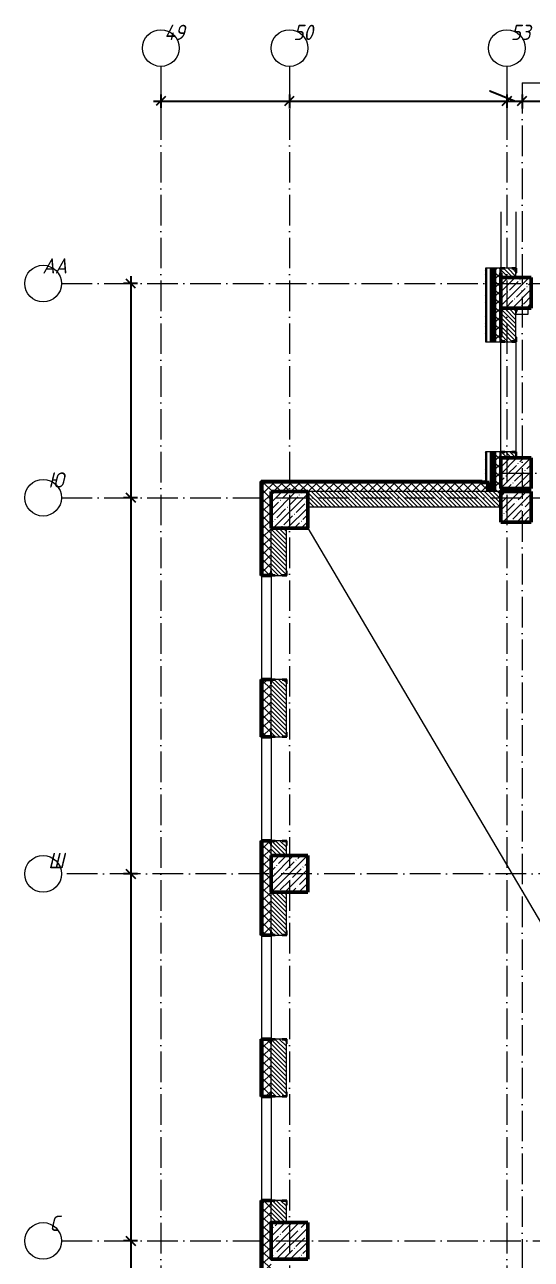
# Model space of a CAD drawing. Header units: millimetres. Extents: x -401725 to 250493, y 305116 to 802890.
# Drawn here: x 211412 to 219685, y 342567 to 362749 of the extents above; entities that cross this region are included whole.
import ezdxf

# ---------------------------------------------------------------- set-up
doc = ezdxf.new("R2010")
doc.units = ezdxf.units.MM
doc.linetypes.add('50_200_ШТРИХ_1Т_ш5_п1_п1_', pattern=[700, 500, -100, 0, -100])
for name, color, linetype, lineweight in [('A-____-____-DIMS', 7, 'Continuous', 9), ('A-DETL-____-OTLN-4', 7, 'Continuous', 18), ('A-GENM-____-MCUT', 7, 'Continuous', 25), ('A-GENM-____-OTLN', 7, 'Continuous', 9), ('A-GENM-____-OTLN-1', 7, 'Continuous', 25), ('A-WALL-____-MCUT-2', 7, 'Continuous', 50), ('A-WALL-____-MCUT-3', 7, 'Continuous', 9), ('A-WALL-____-OTLN', 7, 'Continuous', 9), ('A-WALL-____-PATT-1', 7, 'Continuous', 9), ('A-WALL-FNSH-MCUT-1', 7, 'Continuous', 9), ('S-COLS-____-MCUT', 7, 'Continuous', 50), ('S-COLS-____-OTLN', 7, 'Continuous', 9), ('S-GRID-____-IDEN', 7, 'Continuous', 9), ('S-GRID-____-OTLN', 7, 'Continuous', 9), ('S-GRID-____-OTLN-1', 7, '50_200_ШТРИХ_1Т_ш5_п1_п1_', 9)]:
    doc.layers.add(name, color=color, linetype=linetype, lineweight=lineweight)
doc.styles.add('ISOCPEUR_I', font='isocpeui.ttf', dxfattribs={"width": 0.9, "height": 2.5})
doc.dimstyles.new('ISO-2_5_0_9К_БОЛЬШОЙ_ОСИ', dxfattribs={"dimscale": 304.8, "dimtxt": 248.995294, "dimasz": 0.492126, "dimexe": 0.393701, "dimexo": 0, "dimgap": 0, "dimtad": 1, "dimdec": 0, "dimzin": 0, "dimdsep": 46, "dimtxsty": 'ISOCPEUR_I', "dimblk1": 'OBLIQUE', "dimblk2": 'OBLIQUE', "dimsah": 1, "dimcen": 0.09, "dimdle": 0.393701, "dimazin": 0, "dimtfac": 1, "dimtdec": 4, "dimtix": 1, "dimtmove": 0, "dimatfit": 3, "dimfxl": 1, "dimtvp": 1, "dimtolj": 1, "dimtzin": 0, "dimarcsym": 2})
doc.dimstyles.new('ISO-2_5_0_9К_БОЛЬШОЙ_ОСИ_1', dxfattribs={"dimscale": 304.8, "dimtxt": 248.995294, "dimasz": 0.492126, "dimexe": 0.393701, "dimexo": 0, "dimgap": 0, "dimtad": 1, "dimdec": 0, "dimzin": 0, "dimdsep": 46, "dimtxsty": 'ISOCPEUR_I', "dimblk1": 'OBLIQUE', "dimblk2": 'OBLIQUE', "dimsah": 1, "dimcen": 0.09, "dimdle": 0.393701, "dimazin": 0, "dimtfac": 1, "dimtdec": 4, "dimtix": 1, "dimtmove": 1, "dimatfit": 3, "dimfxl": 1, "dimtvp": 1, "dimtolj": 1, "dimtzin": 0, "dimarcsym": 2})
pattern_1 = [(45, (144685.44, 312186.37), (-70.71068, 70.71068), []), (135, (144685.44, 312186.37), (-70.71068, -70.71068), [])]
pattern_2 = [(135, (144685.44, 312186.367), (-35.35534, -35.35534), [])]

# ---------------------------------------------------------------- blocks, each defined once
blk = doc.blocks.new('BSC_Колонна _Прямоугольная - 600х600-25984397-АР1_План отверстий 3 этажа в осях 1-64_А-ГГ')
at = {"layer": 'S-COLS-____-OTLN'}
h = blk.add_hatch(dxfattribs=at)
h.set_pattern_fill('FP_47', color=256, style=0, pattern_type=2)
h.set_pattern_definition([(45, (-71050, -42631.04), (-114.04925, 114.04925), []), (45, (-70935.95, -42631.04), (-114.04925, 114.04925), [201.613, -40.323, 3.353, -36.97])])
h.paths.add_polyline_path([(-300, -300), (300, -300), (300, 300), (-300, 300)], flags=0)
at = {"layer": 'S-COLS-____-MCUT'}
for p, q in [((300, 300), (-300, 300)), ((-300, 300), (-300, -300)), ((300, -300), (300, 300)), ((-300, -300), (300, -300))]:
    blk.add_line(p, q, dxfattribs=at)
blk = doc.blocks.new('BSC_Колонна _Прямоугольная - 600х600-V14-АР1_План отверстий 3 этажа в осях 1-64_А-ГГ')
at = {"layer": 'S-COLS-____-OTLN'}
h = blk.add_hatch(dxfattribs=at)
h.set_pattern_fill('FP_50', color=256, style=0, pattern_type=2)
h.set_pattern_definition([(315, (-36681.04, 71050), (114.04925, 114.04925), []), (315, (-36681.04, 70935.95), (114.04925, 114.04925), [201.613, -40.323, 3.353, -36.97])])
h.paths.add_polyline_path([(-300, 300), (-300, -300), (300, -300), (300, 300)], flags=0)
at = {"layer": 'S-COLS-____-MCUT'}
for p, q in [((300, 300), (-300, 300)), ((-300, 300), (-300, -300)), ((300, -300), (300, 300)), ((-300, -300), (300, -300))]:
    blk.add_line(p, q, dxfattribs=at)
blk = doc.blocks.new('BSC_Колонна _Прямоугольная - 600х600-V15-АР1_План отверстий 3 этажа в осях 1-64_А-ГГ')
at = {"layer": 'S-COLS-____-OTLN'}
h = blk.add_hatch(dxfattribs=at)
h.set_pattern_fill('FP_51', color=256, style=0, pattern_type=2)
h.set_pattern_definition([(45, (-71050, -30681.04), (-114.04925, 114.04925), []), (45, (-70935.95, -30681.04), (-114.04925, 114.04925), [201.613, -40.323, 3.353, -36.97])])
h.paths.add_polyline_path([(-300, -300), (300, -300), (300, 300), (-300, 300)], flags=0)
at = {"layer": 'S-COLS-____-MCUT'}
for p, q in [((300, 300), (-300, 300)), ((-300, 300), (-300, -300)), ((300, -300), (300, 300)), ((-300, -300), (300, -300))]:
    blk.add_line(p, q, dxfattribs=at)
blk = doc.blocks.new('BSC_Колонна _Прямоугольная - 500х500-V87-АР1_План отверстий 3 этажа в осях 1-64_А-ГГ')
at = {"layer": 'S-COLS-____-OTLN'}
h = blk.add_hatch(dxfattribs=at)
h.set_pattern_fill('FP_124', color=256, style=0, pattern_type=2)
h.set_pattern_definition([(45, (-74750, -43231.04), (-114.04925, 114.04925), []), (45, (-74635.95, -43231.04), (-114.04925, 114.04925), [201.613, -40.323, 3.353, -36.97])])
h.paths.add_polyline_path([(-250, -250), (250, -250), (250, 250), (-250, 250)], flags=0)
at = {"layer": 'S-COLS-____-MCUT'}
for p, q in [((250, 250), (-250, 250)), ((-250, 250), (-250, -250)), ((250, -250), (250, 250)), ((-250, -250), (250, -250))]:
    blk.add_line(p, q, dxfattribs=at)
blk = doc.blocks.new('BSC_Колонна _Прямоугольная - 500х500-V137-АР1_План отверстий 3 этажа в осях 1-64_А-ГГ')
at = {"layer": 'S-COLS-____-OTLN'}
h = blk.add_hatch(dxfattribs=at)
h.set_pattern_fill('FP_160', color=256, style=0, pattern_type=2)
h.set_pattern_definition([(315, (-46181.04, 74750), (114.04925, 114.04925), []), (315, (-46181.04, 74635.95), (114.04925, 114.04925), [201.613, -40.323, 3.353, -36.97])])
h.paths.add_polyline_path([(-250, -250), (250, -250), (250, 250), (-250, 250)], flags=0)
at = {"layer": 'S-COLS-____-MCUT'}
for p, q in [((250, 250), (-250, 250)), ((-250, 250), (-250, -250)), ((250, -250), (250, 250)), ((-250, -250), (250, -250))]:
    blk.add_line(p, q, dxfattribs=at)
blk = doc.blocks.new('BSC_Колонна _Прямоугольная - 500х500-V143-АР1_План отверстий 3 этажа в осях 1-64_А-ГГ')
at = {"layer": 'S-COLS-____-OTLN'}
h = blk.add_hatch(dxfattribs=at)
h.set_pattern_fill('FP_166', color=256, style=0, pattern_type=2)
h.set_pattern_definition([(45, (-74750, -42681.04), (-114.04925, 114.04925), []), (45, (-74635.95, -42681.04), (-114.04925, 114.04925), [201.613, -40.323, 3.353, -36.97])])
h.paths.add_polyline_path([(-250, -250), (250, -250), (250, 250), (-250, 250)], flags=0)
at = {"layer": 'S-COLS-____-MCUT'}
for p, q in [((250, 250), (-250, 250)), ((-250, 250), (-250, -250)), ((250, -250), (250, 250)), ((-250, -250), (250, -250))]:
    blk.add_line(p, q, dxfattribs=at)
blk = doc.blocks.new('Фахверк_СКБ_Уголок - 250_2700_1-27501432-АР1_План отверстий 3 этажа в осях 1-64_А-ГГ')
at = {"layer": 'A-GENM-____-MCUT'}
for p, q in [((200, 181), (125, 181)), ((125, 181), (125, 106)), ((125, 106), (131, 106)), ((131, 106), (131, 175)), ((131, 175), (200, 175)), ((200, 175), (200, 181)), ((131, -6), (125, -6)), ((125, -6), (125, -81)), ((125, -81), (200, -81)), ((131, -75), (131, -6)), ((200, -75), (131, -75)), ((200, -81), (200, -75))]:
    blk.add_line(p, q, dxfattribs=at)
blk = doc.blocks.new('Фахверк_СКБ_Уголок - 250_2700-27497298-АР1_План отверстий 3 этажа в осях 1-64_А-ГГ')
at = {"layer": 'A-GENM-____-MCUT'}
for p, q in [((200, 181), (125, 181)), ((125, 181), (125, 106)), ((125, 106), (131, 106)), ((131, 106), (131, 175)), ((131, 175), (200, 175)), ((200, 175), (200, 181)), ((131, -6), (125, -6)), ((125, -6), (125, -81)), ((125, -81), (200, -81)), ((131, -75), (131, -6)), ((200, -75), (131, -75)), ((200, -81), (200, -75))]:
    blk.add_line(p, q, dxfattribs=at)
blk = doc.blocks.new('Фахверк_СКБ_Уголок - 250_3380-27498580-АР1_План отверстий 3 этажа в осях 1-64_А-ГГ')
at = {"layer": 'A-GENM-____-MCUT'}
for p, q in [((200, 181), (125, 181)), ((125, 181), (125, 106)), ((125, 106), (131, 106)), ((131, 106), (131, 175)), ((131, 175), (200, 175)), ((200, 175), (200, 181)), ((131, -6), (125, -6)), ((125, -6), (125, -81)), ((125, -81), (200, -81)), ((131, -75), (131, -6)), ((200, -75), (131, -75)), ((200, -81), (200, -75))]:
    blk.add_line(p, q, dxfattribs=at)
blk = doc.blocks.new('AR_Отверстие прямоугольное _в плите_ - AR_Отверстие прямоугольное _в плите_-V181-АР1_План отверстий 3 этажа в осях 1-64_А-ГГ')
at = {"layer": 'A-GENM-____-OTLN'}
for p, q in [((-100, -50), (-75, 25)), ((-75, 25), (100, 50)), ((100, -50), (100, 50)), ((-100, -50), (100, -50))]:
    blk.add_line(p, q, dxfattribs=at)
blk = doc.blocks.new('Стены 10 - Стены 4-31628020-АР1_План отверстий 3 этажа в осях 1-64_А-ГГ')
at = {"layer": 'A-WALL-____-MCUT-3'}
for p, q in [((23850, 9731), (23800, 9731)), ((23800, 9731), (23800, 9711)), ((23800, 9711), (23850, 9711)), ((23850, 9711), (23850, 9731))]:
    blk.add_line(p, q, dxfattribs=at)
blk = doc.blocks.new('Ось сетки - Круг_Ø6_00__ISO-2_5_0_9K_-25732049-АР1_План отверстий 3 этажа в осях 1-64_А-ГГ')
at = {"layer": 'S-GRID-____-IDEN'}
blk.add_circle((0, 0), 3, dxfattribs=at)
blk = doc.blocks.new('_Oblique')
at = {"color": 0, "linetype": 'ByBlock', "lineweight": -2}
blk.add_line((-0.5, -0.5), (0.5, 0.5), dxfattribs=at)
blk = doc.blocks.new('*D10102')
at = {"layer": 'A-____-____-DIMS', "color": 0, "lineweight": -2, "transparency": 16777216}
for p, q in [((213146, 358637), (213146, 354897)), ((213252, 358517), (213026, 358517)), ((213252, 355017), (213026, 355017))]:
    blk.add_line(p, q, dxfattribs=at)
at = {"layer": 'Defpoints', "color": 0, "transparency": 16777216}
for p in [(213252, 358517), (213146, 355017), (213252, 355017)]:
    blk.add_point(p, dxfattribs=at)
at = {"layer": 'A-____-____-DIMS', "color": 0, "lineweight": -2, "transparency": 16777216, "xscale": 150, "yscale": 150, "zscale": 150}
for p, rotation in [((213146, 358517), 90), ((213146, 355017), 270)]:
    blk.add_blockref('_Oblique', p, dxfattribs=dict(at, rotation=rotation))
at = {"layer": 'A-____-____-DIMS', "color": 0, "transparency": 16777216, "insert": (213145, 356767), "char_height": 2.5, "width": 758.48, "attachment_point": 5, "rotation": 90, "style": 'ISOCPEUR_I'}
blk.add_mtext('\\A1;3500', dxfattribs=at)
blk = doc.blocks.new('*D10103')
at = {"layer": 'A-____-____-DIMS', "color": 0, "lineweight": -2, "transparency": 16777216}
for p, q in [((213252, 355017), (213026, 355017)), ((213146, 355137), (213146, 348747)), ((213252, 348867), (213026, 348867))]:
    blk.add_line(p, q, dxfattribs=at)
at = {"layer": 'Defpoints', "color": 0, "transparency": 16777216}
for p in [(213252, 355017), (213146, 348867), (213252, 348867)]:
    blk.add_point(p, dxfattribs=at)
at = {"layer": 'A-____-____-DIMS', "color": 0, "lineweight": -2, "transparency": 16777216, "xscale": 150, "yscale": 150, "zscale": 150}
for p, rotation in [((213146, 355017), 90), ((213146, 348867), 270)]:
    blk.add_blockref('_Oblique', p, dxfattribs=dict(at, rotation=rotation))
at = {"layer": 'A-____-____-DIMS', "color": 0, "transparency": 16777216, "insert": (213145, 351942), "char_height": 2.5, "width": 701.02, "attachment_point": 5, "rotation": 90, "style": 'ISOCPEUR_I'}
blk.add_mtext('\\A1;6150', dxfattribs=at)
blk = doc.blocks.new('*D10104')
at = {"layer": 'A-____-____-DIMS', "color": 0, "lineweight": -2, "transparency": 16777216}
for p, q in [((213146, 348987), (213146, 342747)), ((213252, 348867), (213026, 348867)), ((213252, 342867), (213026, 342867))]:
    blk.add_line(p, q, dxfattribs=at)
at = {"layer": 'Defpoints', "color": 0, "transparency": 16777216}
for p in [(213252, 348867), (213146, 342867), (213252, 342867)]:
    blk.add_point(p, dxfattribs=at)
at = {"layer": 'A-____-____-DIMS', "color": 0, "lineweight": -2, "transparency": 16777216, "xscale": 150, "yscale": 150, "zscale": 150}
for p, rotation in [((213146, 348867), 90), ((213146, 342867), 270)]:
    blk.add_blockref('_Oblique', p, dxfattribs=dict(at, rotation=rotation))
at = {"layer": 'A-____-____-DIMS', "color": 0, "transparency": 16777216, "insert": (213145, 345867), "char_height": 2.5, "width": 758.48, "attachment_point": 5, "rotation": 90, "style": 'ISOCPEUR_I'}
blk.add_mtext('\\A1;6000', dxfattribs=at)
blk = doc.blocks.new('*D10105')
at = {"layer": 'A-____-____-DIMS', "color": 0, "lineweight": -2, "transparency": 16777216}
for p, q in [((213146, 342987), (213146, 336747)), ((213252, 342867), (213026, 342867)), ((213252, 336867), (213026, 336867))]:
    blk.add_line(p, q, dxfattribs=at)
at = {"layer": 'Defpoints', "color": 0, "transparency": 16777216}
for p in [(213252, 342867), (213146, 336867), (213252, 336867)]:
    blk.add_point(p, dxfattribs=at)
at = {"layer": 'A-____-____-DIMS', "color": 0, "lineweight": -2, "transparency": 16777216, "xscale": 150, "yscale": 150, "zscale": 150}
for p, rotation in [((213146, 342867), 90), ((213146, 336867), 270)]:
    blk.add_blockref('_Oblique', p, dxfattribs=dict(at, rotation=rotation))
at = {"layer": 'A-____-____-DIMS', "color": 0, "transparency": 16777216, "insert": (213145, 339867), "char_height": 2.5, "width": 758.48, "attachment_point": 5, "rotation": 90, "style": 'ISOCPEUR_I'}
blk.add_mtext('\\A1;6000', dxfattribs=at)
blk = doc.blocks.new('*D10205')
at = {"layer": 'A-____-____-DIMS', "color": 0, "lineweight": -2, "transparency": 16777216}
for p, q in [((213515, 361501), (215855, 361501)), ((213635, 361607), (213635, 361381)), ((215735, 361607), (215735, 361381))]:
    blk.add_line(p, q, dxfattribs=at)
at = {"layer": 'Defpoints', "color": 0, "transparency": 16777216}
for p in [(213635, 361607), (215735, 361607), (215735, 361501)]:
    blk.add_point(p, dxfattribs=at)
at = {"layer": 'A-____-____-DIMS', "color": 0, "lineweight": -2, "transparency": 16777216, "xscale": 150, "yscale": 150, "zscale": 150, "rotation": 180}
blk.add_blockref('_Oblique', (213635, 361501), dxfattribs=at)
at = {"layer": 'A-____-____-DIMS', "color": 0, "lineweight": -2, "transparency": 16777216, "xscale": 150, "yscale": 150, "zscale": 150}
blk.add_blockref('_Oblique', (215735, 361501), dxfattribs=at)
at = {"layer": 'A-____-____-DIMS', "color": 0, "transparency": 16777216, "insert": (214685, 361502), "char_height": 2.5, "width": 701.02, "attachment_point": 5, "style": 'ISOCPEUR_I'}
blk.add_mtext('\\A1;2100', dxfattribs=at)
blk = doc.blocks.new('*D10206')
at = {"layer": 'A-____-____-DIMS', "color": 0, "lineweight": -2, "transparency": 16777216}
for p, q in [((215615, 361501), (219405, 361501)), ((215735, 361607), (215735, 361381)), ((219285, 361607), (219285, 361381))]:
    blk.add_line(p, q, dxfattribs=at)
at = {"layer": 'Defpoints', "color": 0, "transparency": 16777216}
for p in [(215735, 361607), (219285, 361607), (219285, 361501)]:
    blk.add_point(p, dxfattribs=at)
at = {"layer": 'A-____-____-DIMS', "color": 0, "lineweight": -2, "transparency": 16777216, "xscale": 150, "yscale": 150, "zscale": 150, "rotation": 180}
blk.add_blockref('_Oblique', (215735, 361501), dxfattribs=at)
at = {"layer": 'A-____-____-DIMS', "color": 0, "lineweight": -2, "transparency": 16777216, "xscale": 150, "yscale": 150, "zscale": 150}
blk.add_blockref('_Oblique', (219285, 361501), dxfattribs=at)
at = {"layer": 'A-____-____-DIMS', "color": 0, "transparency": 16777216, "insert": (217510, 361502), "char_height": 2.5, "width": 758.48, "attachment_point": 5, "style": 'ISOCPEUR_I'}
blk.add_mtext('\\A1;3550', dxfattribs=at)
blk = doc.blocks.new('*D10207')
at = {"layer": 'A-____-____-DIMS', "color": 0, "lineweight": -2, "transparency": 16777216}
for p, q in [((219007, 361661), (219002, 361661)), ((219410, 361501), (219007, 361661)), ((219165, 361501), (219655, 361501)), ((219285, 361607), (219285, 361381)), ((219535, 361607), (219535, 361381))]:
    blk.add_line(p, q, dxfattribs=at)
at = {"layer": 'Defpoints', "color": 0, "transparency": 16777216}
for p in [(219285, 361607), (219535, 361607), (219535, 361501)]:
    blk.add_point(p, dxfattribs=at)
at = {"layer": 'A-____-____-DIMS', "color": 0, "lineweight": -2, "transparency": 16777216, "xscale": 150, "yscale": 150, "zscale": 150, "rotation": 180}
blk.add_blockref('_Oblique', (219285, 361501), dxfattribs=at)
at = {"layer": 'A-____-____-DIMS', "color": 0, "lineweight": -2, "transparency": 16777216, "xscale": 150, "yscale": 150, "zscale": 150}
blk.add_blockref('_Oblique', (219535, 361501), dxfattribs=at)
at = {"layer": 'A-____-____-DIMS', "color": 0, "transparency": 16777216, "insert": (218438, 361664), "char_height": 2.5, "width": 568.86, "attachment_point": 1, "line_spacing_factor": 1.149209, "style": 'ISOCPEUR_I'}
blk.add_mtext('\\A1;250', dxfattribs=at)
blk = doc.blocks.new('*D10208')
at = {"layer": 'A-____-____-DIMS', "color": 0, "lineweight": -2, "transparency": 16777216}
for p, q in [((219415, 361501), (222555, 361501)), ((219535, 361607), (219535, 361381)), ((222435, 361607), (222435, 361381))]:
    blk.add_line(p, q, dxfattribs=at)
at = {"layer": 'Defpoints', "color": 0, "transparency": 16777216}
for p in [(219535, 361607), (222435, 361607), (222435, 361501)]:
    blk.add_point(p, dxfattribs=at)
at = {"layer": 'A-____-____-DIMS', "color": 0, "lineweight": -2, "transparency": 16777216, "xscale": 150, "yscale": 150, "zscale": 150, "rotation": 180}
blk.add_blockref('_Oblique', (219535, 361501), dxfattribs=at)
at = {"layer": 'A-____-____-DIMS', "color": 0, "lineweight": -2, "transparency": 16777216, "xscale": 150, "yscale": 150, "zscale": 150}
blk.add_blockref('_Oblique', (222435, 361501), dxfattribs=at)
at = {"layer": 'A-____-____-DIMS', "color": 0, "transparency": 16777216, "insert": (220985, 361502), "char_height": 2.5, "width": 758.48, "attachment_point": 5, "style": 'ISOCPEUR_I'}
blk.add_mtext('\\A1;2900', dxfattribs=at)

msp = doc.modelspace()

# ---------------------------------------------------------------- hatches: boundary and pattern name
at = {"layer": 'A-WALL-____-PATT-1'}
h = msp.add_hatch(dxfattribs=at)
h.set_pattern_fill('FP_3', color=256, style=0, pattern_type=2)
h.set_pattern_definition([(45, (144685.44, 312186.37), (-85.53659, 85.53659), []), (45, (144742.46, 312186.37), (-85.53659, 85.53659), [])])
h.paths.add_polyline_path([(218955.4376, 355287.4093), (218955.4376, 355767.4093), (218935.4376, 355767.4093), (218935.4376, 355287.4093)], flags=0)
h.paths.add_polyline_path([(218935.4376, 357567.4093), (218955.4376, 357567.4093), (218955.4376, 358767.4093), (218935.4376, 358767.4093), (218935.4376, 357642.0002)], flags=0)
h = msp.add_hatch(dxfattribs=at)
h.set_pattern_fill('FP_1', color=256, style=0, pattern_type=2)
h.set_pattern_definition(pattern_1)
h.paths.add_polyline_path([(219085.4376, 355117.4093), (219085.4376, 355767.4093), (219035.4376, 355767.4093), (219035.4376, 355117.4093)], flags=0)
h.paths.add_polyline_path([(219085.4376, 357567.4093), (219085.4376, 358767.4093), (219035.4376, 358767.4093), (219035.4376, 357567.4093)], flags=0)
h = msp.add_hatch(dxfattribs=at)
h.set_pattern_fill('FP_1', color=256, style=0, pattern_type=2)
h.set_pattern_definition(pattern_1)
h.paths.add_polyline_path([(219085.4376, 355117.4093), (219185.4376, 355117.4093), (219185.4376, 355692.4093), (219179.4376, 355692.4093), (219179.4376, 355767.4093), (219085.4376, 355767.4093), (219085.4376, 355167.4093)], flags=0)
h.paths.add_polyline_path([(219085.4376, 357567.4093), (219179.4376, 357567.4093), (219179.4376, 357642.4093), (219185.4376, 357642.4093), (219185.4376, 358692.4093), (219179.4376, 358692.4093), (219179.4376, 358767.4093), (219085.4376, 358767.4093), (219085.4376, 357642.0002)], flags=0)
h = msp.add_hatch(dxfattribs=at)
h.set_pattern_fill('FP_6', color=256, style=0, pattern_type=2)
h.set_pattern_definition(pattern_2)
h.paths.add_polyline_path([(219185.4376, 358617.4093), (219435.4376, 358617.4093), (219435.4376, 358761.4093), (219366.4376, 358761.4093), (219366.4376, 358767.4093), (219254.4376, 358767.4093), (219254.4376, 358761.4093), (219185.4376, 358761.4093), (219185.4376, 358692.4093)], flags=0)
h = msp.add_hatch(dxfattribs=at)
h.set_pattern_fill('FP_6', color=256, style=0, pattern_type=2)
h.set_pattern_definition(pattern_2)
h.paths.add_polyline_path([(219366.4376, 355667.4093), (219435.4376, 355667.4093), (219435.4376, 355761.4093), (219366.4376, 355761.4093), (219366.4376, 355767.4093), (219254.4376, 355767.4093), (219254.4376, 355761.4093), (219185.4376, 355761.4093), (219185.4376, 355667.4093)], flags=0)
h.paths.add_polyline_path([(219254.4376, 357567.4093), (219366.4376, 357567.4093), (219366.4376, 357573.4093), (219435.4376, 357573.4093), (219435.4376, 358117.4093), (219185.4376, 358117.4093), (219185.4376, 357573.4093), (219254.4376, 357573.4093)], flags=0)
h = msp.add_hatch(dxfattribs=at)
h.set_pattern_fill('FP_1', color=256, style=0, pattern_type=2)
h.set_pattern_definition(pattern_1)
h.paths.add_polyline_path([(219000.0823, 355117.4093), (219000.0823, 355267.4093), (215285.4376, 355267.4093), (215285.4376, 355117.4093), (218905.2608, 355117.4093)], flags=0)
h = msp.add_hatch(dxfattribs=at)
h.set_pattern_fill('FP_1', color=256, style=0, pattern_type=2)
h.set_pattern_definition(pattern_1)
h.paths.add_polyline_path([(215285.4376, 324517.4093), (215435.4376, 324517.4093), (215435.4376, 325812.4093), (215429.4376, 325812.4093), (215429.4376, 325887.4093), (215285.4376, 325887.4093)], flags=0)
h.paths.add_polyline_path([(215370.3322, 327587.4093), (215429.4376, 327587.4093), (215429.4376, 327662.4093), (215435.4376, 327662.4093), (215435.4376, 328452.4093), (215429.4376, 328452.4093), (215429.4376, 328527.4093), (215285.4376, 328527.4093), (215285.4376, 327587.4093)], flags=0)
h.paths.add_polyline_path([(215370.3322, 330227.4093), (215429.4376, 330227.4093), (215429.4376, 330302.4093), (215435.4376, 330302.4093), (215435.4376, 331692.4093), (215429.4376, 331692.4093), (215429.4376, 331767.4093), (215285.4376, 331767.4093), (215285.4376, 330227.4093)], flags=0)
h.paths.add_polyline_path([(215370.3322, 333467.4093), (215429.4376, 333467.4093), (215429.4376, 333542.4093), (215435.4376, 333542.4093), (215435.4376, 334332.4093), (215429.4376, 334332.4093), (215429.4376, 334407.4093), (215285.4376, 334407.4093), (215285.4376, 333467.4093)], flags=0)
h.paths.add_polyline_path([(215370.3322, 336107.4093), (215429.4376, 336107.4093), (215429.4376, 336182.4093), (215435.4376, 336182.4093), (215435.4376, 337572.4093), (215429.4376, 337572.4093), (215429.4376, 337647.4093), (215285.4376, 337647.4093), (215285.4376, 336107.4093)], flags=0)
h.paths.add_polyline_path([(215285.4376, 339347.4093), (215429.4376, 339347.4093), (215429.4376, 339422.4093), (215435.4376, 339422.4093), (215435.4376, 340212.4093), (215429.4376, 340212.4093), (215429.4376, 340287.4093), (215285.4376, 340287.4093)], flags=0)
h.paths.add_polyline_path([(215285.4376, 341987.4093), (215429.4376, 341987.4093), (215429.4376, 342062.4093), (215435.4376, 342062.4093), (215435.4376, 343452.4093), (215429.4376, 343452.4093), (215429.4376, 343527.4093), (215285.4376, 343527.4093)], flags=0)
h.paths.add_polyline_path([(215285.4376, 345227.4093), (215429.4376, 345227.4093), (215429.4376, 345302.4093), (215435.4376, 345302.4093), (215435.4376, 346092.4093), (215429.4376, 346092.4093), (215429.4376, 346167.4093), (215285.4376, 346167.4093)], flags=0)
h.paths.add_polyline_path([(215429.4376, 347867.4093), (215429.4376, 347942.4093), (215435.4376, 347942.4093), (215435.4376, 349332.4093), (215429.4376, 349332.4093), (215429.4376, 349407.4093), (215285.4376, 349407.4093), (215285.4376, 347867.4093), (215370.3322, 347867.4093)], flags=0)
h.paths.add_polyline_path([(215429.4376, 351107.4093), (215429.4376, 351182.4093), (215435.4376, 351182.4093), (215435.4376, 351972.4093), (215429.4376, 351972.4093), (215429.4376, 352047.4093), (215285.4376, 352047.4093), (215285.4376, 351107.4093), (215370.3322, 351107.4093)], flags=0)
h.paths.add_polyline_path([(215429.4376, 353747.4093), (215429.4376, 353822.4093), (215435.4376, 353822.4093), (215435.4376, 355117.4093), (215285.4376, 355117.4093), (215285.4376, 353747.4093), (215370.3322, 353747.4093)], flags=0)
h = msp.add_hatch(dxfattribs=at)
h.set_pattern_fill('FP_6', color=256, style=0, pattern_type=2)
h.set_pattern_definition(pattern_2)
h.paths.add_polyline_path([(219185.4376, 354867.4093), (219185.4376, 355117.4093), (216035.4376, 355117.4093), (216035.4376, 354867.4093), (218905.2608, 354867.4093)], flags=0)
h = msp.add_hatch(dxfattribs=at)
h.set_pattern_fill('FP_6', color=256, style=0, pattern_type=2)
h.set_pattern_definition(pattern_2)
h.paths.add_polyline_path([(215504.4376, 349167.4093), (215685.4376, 349167.4093), (215685.4376, 349401.4093), (215616.4376, 349401.4093), (215616.4376, 349407.4093), (215504.4376, 349407.4093), (215504.4376, 349401.4093), (215435.4376, 349401.4093), (215435.4376, 349167.4093)], flags=0)
h.paths.add_polyline_path([(215504.4376, 351107.4093), (215616.4376, 351107.4093), (215616.4376, 351113.4093), (215685.4376, 351113.4093), (215685.4376, 352041.4093), (215616.4376, 352041.4093), (215616.4376, 352047.4093), (215504.4376, 352047.4093), (215504.4376, 352041.4093), (215435.4376, 352041.4093), (215435.4376, 351113.4093), (215504.4376, 351113.4093)], flags=0)
h.paths.add_polyline_path([(215616.4376, 353747.4093), (215616.4376, 353753.4093), (215685.4376, 353753.4093), (215685.4376, 354517.4093), (215435.4376, 354517.4093), (215435.4376, 353753.4093), (215504.4376, 353753.4093), (215504.4376, 353747.4093)], flags=0)
h = msp.add_hatch(dxfattribs=at)
h.set_pattern_fill('FP_6', color=256, style=0, pattern_type=2)
h.set_pattern_definition(pattern_2)
h.paths.add_polyline_path([(215616.4376, 343167.4093), (215685.4376, 343167.4093), (215685.4376, 343521.4093), (215616.4376, 343521.4093), (215616.4376, 343527.4093), (215504.4376, 343527.4093), (215504.4376, 343521.4093), (215435.4376, 343521.4093), (215435.4376, 343167.4093)], flags=0)
h.paths.add_polyline_path([(215616.4376, 345227.4093), (215616.4376, 345233.4093), (215685.4376, 345233.4093), (215685.4376, 346161.4093), (215616.4376, 346161.4093), (215616.4376, 346167.4093), (215504.4376, 346167.4093), (215504.4376, 346161.4093), (215435.4376, 346161.4093), (215435.4376, 345233.4093), (215504.4376, 345233.4093), (215504.4376, 345227.4093)], flags=0)
h.paths.add_polyline_path([(215616.4376, 347867.4093), (215616.4376, 347873.4093), (215685.4376, 347873.4093), (215685.4376, 348567.4093), (215435.4376, 348567.4093), (215435.4376, 347873.4093), (215504.4376, 347873.4093), (215504.4376, 347867.4093)], flags=0)

# ---------------------------------------------------------------- linework, layer by layer
at = {"layer": 'A-DETL-____-OTLN-4'}
msp.add_line((216035.4376, 354517.4093), (233435.4376, 325017.4093), dxfattribs=at)
at = {"layer": 'A-WALL-____-MCUT-2'}
for p, q in [((219035.4376, 357567.4093), (219035.4376, 358767.4093)), ((219085.4376, 357567.4093), (219085.4376, 358767.4093)), ((219185.4376, 358617.4093), (219185.4376, 358692.4093)), ((219185.4376, 357642.4093), (219185.4376, 358117.4093)), ((219035.4376, 355117.4093), (219035.4376, 355767.4093)), ((219085.4376, 355117.4093), (219085.4376, 355767.4093)), ((219185.4376, 355667.4093), (219185.4376, 355692.4093)), ((218885.4376, 355279.4093), (215273.4376, 355279.4093)), ((215273.4376, 355279.4093), (215273.4376, 353747.4093)), ((218885.4376, 355274.4093), (215278.4376, 355274.4093)), ((215278.4376, 355274.4093), (215278.4376, 353747.4093)), ((215285.4376, 355267.4093), (215285.4376, 353747.4093)), ((219000.0823, 355267.4093), (218885.4376, 355267.4093)), ((219000.0823, 355117.4093), (219000.0823, 355267.4093)), ((215285.4376, 353747.4093), (215429.4376, 353747.4093)), ((215273.4376, 352047.4093), (215273.4376, 351107.4093)), ((215278.4376, 352047.4093), (215278.4376, 351107.4093)), ((215285.4376, 352047.4093), (215285.4376, 351107.4093)), ((215429.4376, 352047.4093), (215285.4376, 352047.4093)), ((215285.4376, 351107.4093), (215429.4376, 351107.4093)), ((215273.4376, 349407.4093), (215273.4376, 347867.4093)), ((215278.4376, 349407.4093), (215278.4376, 347867.4093)), ((215285.4376, 349407.4093), (215285.4376, 347867.4093)), ((215429.4376, 349407.4093), (215285.4376, 349407.4093)), ((215285.4376, 347867.4093), (215429.4376, 347867.4093)), ((215273.4376, 346167.4093), (215273.4376, 345227.4093)), ((215278.4376, 346167.4093), (215278.4376, 345227.4093)), ((215285.4376, 346167.4093), (215285.4376, 345227.4093)), ((215429.4376, 346167.4093), (215285.4376, 346167.4093)), ((215285.4376, 345227.4093), (215429.4376, 345227.4093)), ((215273.4376, 343527.4093), (215273.4376, 341987.4093)), ((215278.4376, 343527.4093), (215278.4376, 341987.4093)), ((215285.4376, 343527.4093), (215285.4376, 341987.4093)), ((215429.4376, 343527.4093), (215285.4376, 343527.4093))]:
    msp.add_line(p, q, dxfattribs=at)
at = {"layer": 'A-WALL-____-MCUT-3'}
for p, q in [((218955.4376, 358767.4093), (218955.4376, 357567.4093)), ((219179.4376, 358767.4093), (218955.4376, 358767.4093)), ((219366.4376, 358767.4093), (219254.4376, 358767.4093)), ((219435.4376, 358617.4093), (219435.4376, 358692.4093)), ((219435.4376, 357642.4093), (219435.4376, 358117.4093)), ((218955.4376, 357567.4093), (219179.4376, 357567.4093)), ((219254.4376, 357567.4093), (219366.4376, 357567.4093)), ((218955.4376, 355767.4093), (218955.4376, 355117.4093)), ((219179.4376, 355767.4093), (218955.4376, 355767.4093)), ((219366.4376, 355767.4093), (219254.4376, 355767.4093)), ((219435.4376, 355667.4093), (219435.4376, 355692.4093)), ((219185.4376, 355117.4093), (216035.4376, 355117.4093)), ((219185.4376, 355117.4093), (219185.4376, 355167.4093)), ((216035.4376, 354867.4093), (219185.4376, 354867.4093)), ((215435.4376, 353822.4093), (215435.4376, 354517.4093)), ((215685.4376, 353822.4093), (215685.4376, 354517.4093)), ((215504.4376, 353747.4093), (215616.4376, 353747.4093)), ((215616.4376, 352047.4093), (215504.4376, 352047.4093)), ((215435.4376, 351182.4093), (215435.4376, 351972.4093)), ((215685.4376, 351182.4093), (215685.4376, 351972.4093)), ((215504.4376, 351107.4093), (215616.4376, 351107.4093)), ((215616.4376, 349407.4093), (215504.4376, 349407.4093)), ((215435.4376, 349167.4093), (215435.4376, 349332.4093)), ((215685.4376, 349167.4093), (215685.4376, 349332.4093)), ((215435.4376, 347942.4093), (215435.4376, 348567.4093)), ((215685.4376, 347942.4093), (215685.4376, 348567.4093)), ((215504.4376, 347867.4093), (215616.4376, 347867.4093)), ((215616.4376, 346167.4093), (215504.4376, 346167.4093)), ((215435.4376, 345302.4093), (215435.4376, 346092.4093)), ((215685.4376, 345302.4093), (215685.4376, 346092.4093)), ((215504.4376, 345227.4093), (215616.4376, 345227.4093)), ((215616.4376, 343527.4093), (215504.4376, 343527.4093)), ((215435.4376, 343167.4093), (215435.4376, 343452.4093)), ((215685.4376, 343167.4093), (215685.4376, 343452.4093))]:
    msp.add_line(p, q, dxfattribs=at)
at = {"layer": 'A-WALL-____-OTLN'}
for p, q in [((219185.4376, 359687.5479), (219185.4376, 358767.4093)), ((219435.4376, 359687.5479), (219435.4376, 358767.4093)), ((219185.4376, 355767.4093), (219185.4376, 357567.4093)), ((219435.4376, 357567.4093), (219435.4376, 355767.4093)), ((215285.4376, 352047.4093), (215285.4376, 353747.4093)), ((215435.4376, 353747.4093), (215435.4376, 352047.4093)), ((215285.4376, 349407.4093), (215285.4376, 351107.4093)), ((215435.4376, 351107.4093), (215435.4376, 349407.4093)), ((215285.4376, 346167.4093), (215285.4376, 347867.4093)), ((215435.4376, 347867.4093), (215435.4376, 346167.4093)), ((215285.4376, 343527.4093), (215285.4376, 345227.4093)), ((215435.4376, 345227.4093), (215435.4376, 343527.4093))]:
    msp.add_line(p, q, dxfattribs=at)
at = {"layer": 'A-WALL-FNSH-MCUT-1'}
for p, q in [((218955.4376, 358767.4093), (218935.4376, 358767.4093)), ((218935.4376, 358767.4093), (218935.4376, 357567.4093)), ((218935.4376, 357567.4093), (218955.4376, 357567.4093)), ((218955.4376, 355767.4093), (218935.4376, 355767.4093)), ((218935.4376, 355767.4093), (218935.4376, 355287.4093)), ((218885.4376, 355287.4093), (215265.4376, 355287.4093)), ((215265.4376, 355287.4093), (215265.4376, 353747.4093)), ((215285.4376, 355267.4093), (218885.4376, 355267.4093)), ((215285.4376, 353747.4093), (215285.4376, 355267.4093)), ((218885.4376, 355267.4093), (218885.4376, 355287.4093)), ((218935.4376, 355287.4093), (218955.4376, 355287.4093)), ((215265.4376, 353747.4093), (215285.4376, 353747.4093)), ((215285.4376, 352047.4093), (215265.4376, 352047.4093)), ((215265.4376, 352047.4093), (215265.4376, 351107.4093)), ((215285.4376, 351107.4093), (215285.4376, 352047.4093)), ((215265.4376, 351107.4093), (215285.4376, 351107.4093)), ((215285.4376, 349407.4093), (215265.4376, 349407.4093)), ((215265.4376, 349407.4093), (215265.4376, 347867.4093)), ((215285.4376, 347867.4093), (215285.4376, 349407.4093)), ((215265.4376, 347867.4093), (215285.4376, 347867.4093)), ((215285.4376, 346167.4093), (215265.4376, 346167.4093)), ((215265.4376, 346167.4093), (215265.4376, 345227.4093)), ((215265.4376, 345227.4093), (215285.4376, 345227.4093)), ((215285.4376, 343527.4093), (215265.4376, 343527.4093)), ((215265.4376, 343527.4093), (215265.4376, 341987.4093))]:
    msp.add_line(p, q, dxfattribs=at)
at = {"layer": 'S-GRID-____-OTLN'}
msp.add_line((219535.4376, 361799.1306), (220032.1295, 361799.1306), dxfattribs=at)
at = {"layer": 'S-GRID-____-OTLN-1'}
for p, q in [((213635.4376, 362067.327), (213635.4376, 307703.761)), ((215735.4376, 362067.327), (215735.4376, 307876.3562)), ((219285.4376, 362067.327), (219285.4376, 323517.4093)), ((219535.4376, 361799.1306), (219535.4376, 323517.4093)), ((212012.2081, 358517.4093), (235004.2249, 358517.4093)), ((219157.7521, 355417.4093), (248620.0074, 355417.4093)), ((212012.2081, 355017.4093), (248759.8442, 355017.4093)), ((235004.2249, 348867.4093), (212012.2081, 348867.4093)), ((212012.2081, 342867.4093), (235004.2249, 342867.4093))]:
    msp.add_line(p, q, dxfattribs=at)

# ---------------------------------------------------------------- block references
at = {"layer": 'A-GENM-____-OTLN'}
msp.add_blockref('AR_Отверстие прямоугольное _в плите_ - AR_Отверстие прямоугольное _в плите_-V181-АР1_План отверстий 3 этажа в осях 1-64_А-ГГ', (219535.4376, 358067.4093), dxfattribs=at)
at = {"layer": 'A-GENM-____-OTLN-1'}
for name, p, rotation in [('Фахверк_СКБ_Уголок - 250_2700_1-27501432-АР1_План отверстий 3 этажа в осях 1-64_А-ГГ', (219260.4376, 358892.4093), 269.9999999999999), ('Фахверк_СКБ_Уголок - 250_2700-27497298-АР1_План отверстий 3 этажа в осях 1-64_А-ГГ', (219360.4376, 357442.4093), 89.99999999999991), ('Фахверк_СКБ_Уголок - 250_2700_1-27501432-АР1_План отверстий 3 этажа в осях 1-64_А-ГГ', (219260.4376, 355892.4093), 269.9999999999999), ('Фахверк_СКБ_Уголок - 250_3380-27498580-АР1_План отверстий 3 этажа в осях 1-64_А-ГГ', (215610.4376, 353622.4093), 89.99999999999991), ('Фахверк_СКБ_Уголок - 250_3380-27498580-АР1_План отверстий 3 этажа в осях 1-64_А-ГГ', (215510.4376, 352172.4093), 269.9999999999999), ('Фахверк_СКБ_Уголок - 250_3380-27498580-АР1_План отверстий 3 этажа в осях 1-64_А-ГГ', (215610.4376, 350982.4093), 89.99999999999991), ('Фахверк_СКБ_Уголок - 250_3380-27498580-АР1_План отверстий 3 этажа в осях 1-64_А-ГГ', (215510.4376, 349532.4093), 269.9999999999999), ('Фахверк_СКБ_Уголок - 250_3380-27498580-АР1_План отверстий 3 этажа в осях 1-64_А-ГГ', (215610.4376, 347742.4093), 89.99999999999991), ('Фахверк_СКБ_Уголок - 250_3380-27498580-АР1_План отверстий 3 этажа в осях 1-64_А-ГГ', (215510.4376, 346292.4093), 269.9999999999999), ('Фахверк_СКБ_Уголок - 250_3380-27498580-АР1_План отверстий 3 этажа в осях 1-64_А-ГГ', (215610.4376, 345102.4093), 89.99999999999991), ('Фахверк_СКБ_Уголок - 250_3380-27498580-АР1_План отверстий 3 этажа в осях 1-64_А-ГГ', (215510.4376, 343652.4093), 269.9999999999999)]:
    msp.add_blockref(name, p, dxfattribs=dict(at, rotation=rotation))
at = {"layer": 'A-WALL-____-OTLN'}
msp.add_blockref('Стены 10 - Стены 4-31628020-АР1_План отверстий 3 этажа в осях 1-64_А-ГГ', (195085.4376, 345556.3674), dxfattribs=at)
at = {"layer": 'S-COLS-____-OTLN', "rotation": 89.9999999999999}
for name, p in [('BSC_Колонна _Прямоугольная - 500х500-V137-АР1_План отверстий 3 этажа в осях 1-64_А-ГГ', (219435.4376, 358367.4093)), ('BSC_Колонна _Прямоугольная - 600х600-V14-АР1_План отверстий 3 этажа в осях 1-64_А-ГГ', (215735.4376, 348867.4093))]:
    msp.add_blockref(name, p, dxfattribs=at)
at = {"layer": 'S-COLS-____-OTLN'}
for name, p in [('BSC_Колонна _Прямоугольная - 500х500-V87-АР1_План отверстий 3 этажа в осях 1-64_А-ГГ', (219435.4376, 355417.4093)), ('BSC_Колонна _Прямоугольная - 600х600-25984397-АР1_План отверстий 3 этажа в осях 1-64_А-ГГ', (215735.4376, 354817.4093)), ('BSC_Колонна _Прямоугольная - 500х500-V143-АР1_План отверстий 3 этажа в осях 1-64_А-ГГ', (219435.4376, 354867.4093)), ('BSC_Колонна _Прямоугольная - 600х600-V15-АР1_План отверстий 3 этажа в осях 1-64_А-ГГ', (215735.4376, 342867.4093))]:
    msp.add_blockref(name, p, dxfattribs=at)
at = {"layer": 'S-GRID-____-IDEN', "xscale": 99.99999999999993, "yscale": 99.99999999999993, "zscale": 99.99999999999993}
for p, rotation in [((213635.4376, 362367.327), 180), ((215735.4376, 362367.327), 180), ((219285.4376, 362367.327), 180), ((211712.2081, 358517.4093), 269.9999999999995), ((211712.2081, 355017.4093), 269.9999999999995), ((211712.2081, 348867.4093), 89.99999999999982), ((211712.2081, 342867.4093), 269.9999999999995)]:
    msp.add_blockref('Ось сетки - Круг_Ø6_00__ISO-2_5_0_9K_-25732049-АР1_План отверстий 3 этажа в осях 1-64_А-ГГ', p, dxfattribs=dict(at, rotation=rotation))

# ---------------------------------------------------------------- texts
at = {"layer": 'S-GRID-____-IDEN', "char_height": 250, "attachment_point": 1, "style": 'ISOCPEUR_I'}
for s, insert, width in [('49', (213693.7311, 362748.5143), 425.696062), ('50', (215802.7311, 362748.5143), 404.0505), ('53', (219352.7311, 362748.5143), 404.0505), ('АА', (211699.7937, 358931.2955), 505.063125), ('\\fISOCPEUR|b0|i1|c204|p34|;\\W.9;Ю', (211797.8937, 355431.2955), 266.961937), ('\\fISOCPEUR|b0|i1|c204|p34|;\\W.9;Ш', (211797.2027, 349210.7389), 281.392312), ('\\fISOCPEUR|b0|i1|c204|p34|;\\W.9;С', (211824.8937, 343281.2955), 202.02525)]:
    msp.add_mtext(s, dxfattribs=dict(at, insert=insert, width=width))

# ---------------------------------------------------------------- dimensions: what is measured, and where the dimension line sits
at = {"layer": 'A-____-____-DIMS'}
dim = msp.add_linear_dim(base=(219535.4376, 361501.1516), p1=(219285.4376, 361607.2177), p2=(219535.4376, 361607.2177), dimstyle='ISO-2_5_0_9К_БОЛЬШОЙ_ОСИ_1', override={"dimpost": '<>', "dimfxl": 250}, dxfattribs=at)
dim.commit()
dim.dimension.update_dxf_attribs({"geometry": '*D10207', "text_midpoint": (219006.5807, 361661.0989), "dimtype": 160})
for base, p1, p2, override, picture, middle in [((215735.4376, 361501.1516), (213635.4376, 361607.2177), (215735.4376, 361607.2177), {"dimpost": '<>', "dimfxl": 2100}, '*D10205', (214685.4376, 361502.4016)), ((219285.4376, 361501.1516), (215735.4376, 361607.2177), (219285.4376, 361607.2177), {"dimpost": '<>', "dimfxl": 3550}, '*D10206', (217510.4376, 361502.4016)), ((222435.4376, 361501.1516), (219535.4376, 361607.2177), (222435.4376, 361607.2177), {"dimpost": '<>', "dimfxl": 2900}, '*D10208', (220985.4376, 361502.4016))]:
    dim = msp.add_linear_dim(base=base, p1=p1, p2=p2, dimstyle='ISO-2_5_0_9К_БОЛЬШОЙ_ОСИ', override=override, dxfattribs=at)
    dim.commit()
    dim.dimension.update_dxf_attribs({"geometry": picture, "text_midpoint": middle})
for base, p1, p2, override, picture, middle in [((213145.7956, 355017.4093), (213251.8616, 358517.4093), (213251.8616, 355017.4093), {"dimpost": '<>', "dimfxl": 3500}, '*D10102', (213144.5456, 356767.4093)), ((213145.7956, 348867.4093), (213251.8616, 355017.4093), (213251.8616, 348867.4093), {"dimpost": '<>', "dimfxl": 6150}, '*D10103', (213144.5456, 351942.4093)), ((213145.7956, 342867.4093), (213251.8616, 348867.4093), (213251.8616, 342867.4093), {"dimpost": '<>', "dimfxl": 6000}, '*D10104', (213144.5456, 345867.4093)), ((213145.7956, 336867.4093), (213251.8616, 342867.4093), (213251.8616, 336867.4093), {"dimpost": '<>', "dimfxl": 6000}, '*D10105', (213144.5456, 339867.4093))]:
    dim = msp.add_linear_dim(base=base, p1=p1, p2=p2, angle=90, dimstyle='ISO-2_5_0_9К_БОЛЬШОЙ_ОСИ', override=override, dxfattribs=at)
    dim.commit()
    dim.dimension.update_dxf_attribs({"geometry": picture, "text_midpoint": middle})

doc.saveas('drawing.dxf')
